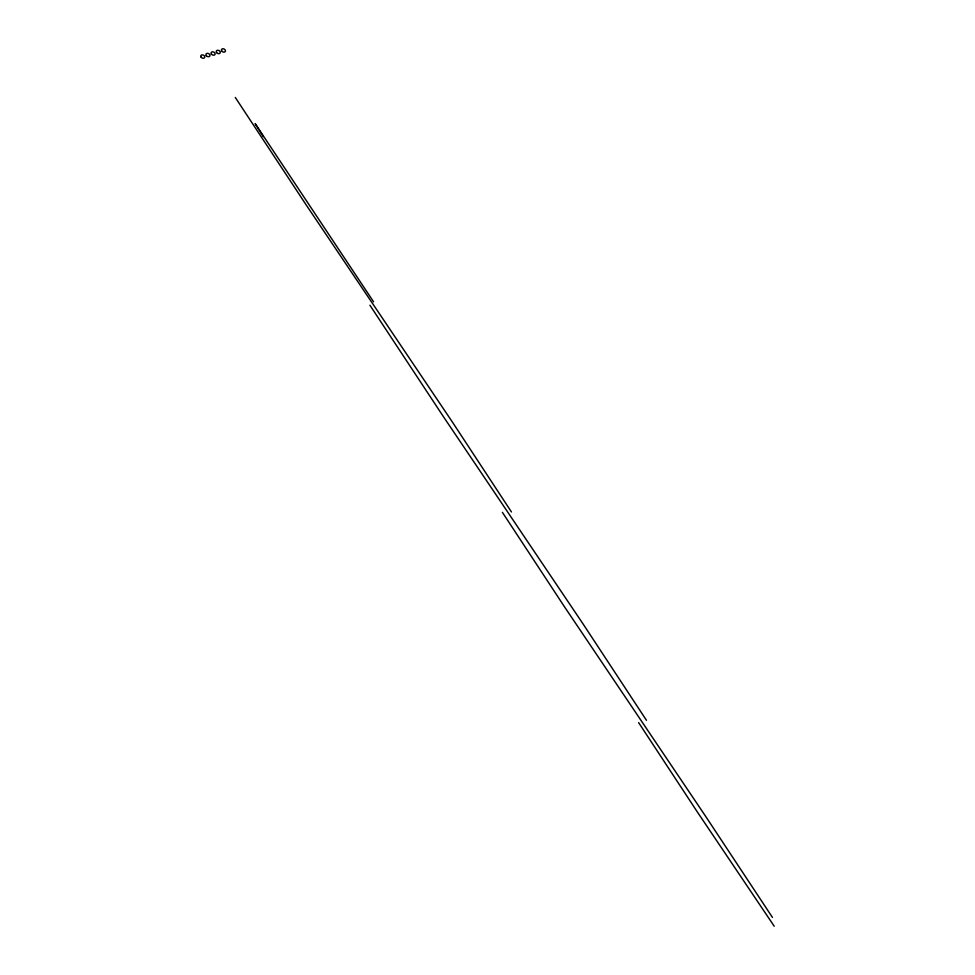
<?xml version="1.0" encoding="UTF-8"?>
<svg xmlns="http://www.w3.org/2000/svg" width="975" height="975" viewBox="0 0 975 975"><rect width="100%" height="100%" fill="white"/><g stroke="black" fill="none" stroke-linecap="round" stroke-linejoin="round"><path stroke-width="1.46" d="M774.235 926.25L697.466 812.151L638.637 722.633M772.444 917.426L705.79 816.562L564.525 606.852L502.393 512.35M646.462 720.306L582.623 623.281L443.028 416.081L369.915 305.224M373.583 301.811L255.145 123.581L263.238 136.61M235.28 97.451L306.199 204.957L452.473 422.175L511.436 511.936M206.286 55.636A2.121 1.572 26.6 0 0 209.771 56.099A2.121 1.572 26.6 0 0 207.797 53.357A2.121 1.572 26.6 0 0 206.286 55.636M201.118 57.159A2.121 1.572 26.6 0 0 204.604 57.635A2.121 1.572 26.6 0 0 202.629 54.892A2.121 1.572 26.6 0 0 201.118 57.159M211.441 54.1A2.121 1.572 26.6 0 0 214.927 54.576A2.121 1.572 26.6 0 0 212.952 51.833A2.121 1.572 26.6 0 0 211.441 54.1M216.596 52.577A2.121 1.572 26.6 0 0 220.094 53.04A2.121 1.572 26.6 0 0 218.108 50.298A2.121 1.572 26.6 0 0 216.596 52.577M221.764 51.041A2.121 1.572 26.6 0 0 225.249 51.517A2.121 1.572 26.6 0 0 223.275 48.774A2.121 1.572 26.6 0 0 221.764 51.041"/></g></svg>
